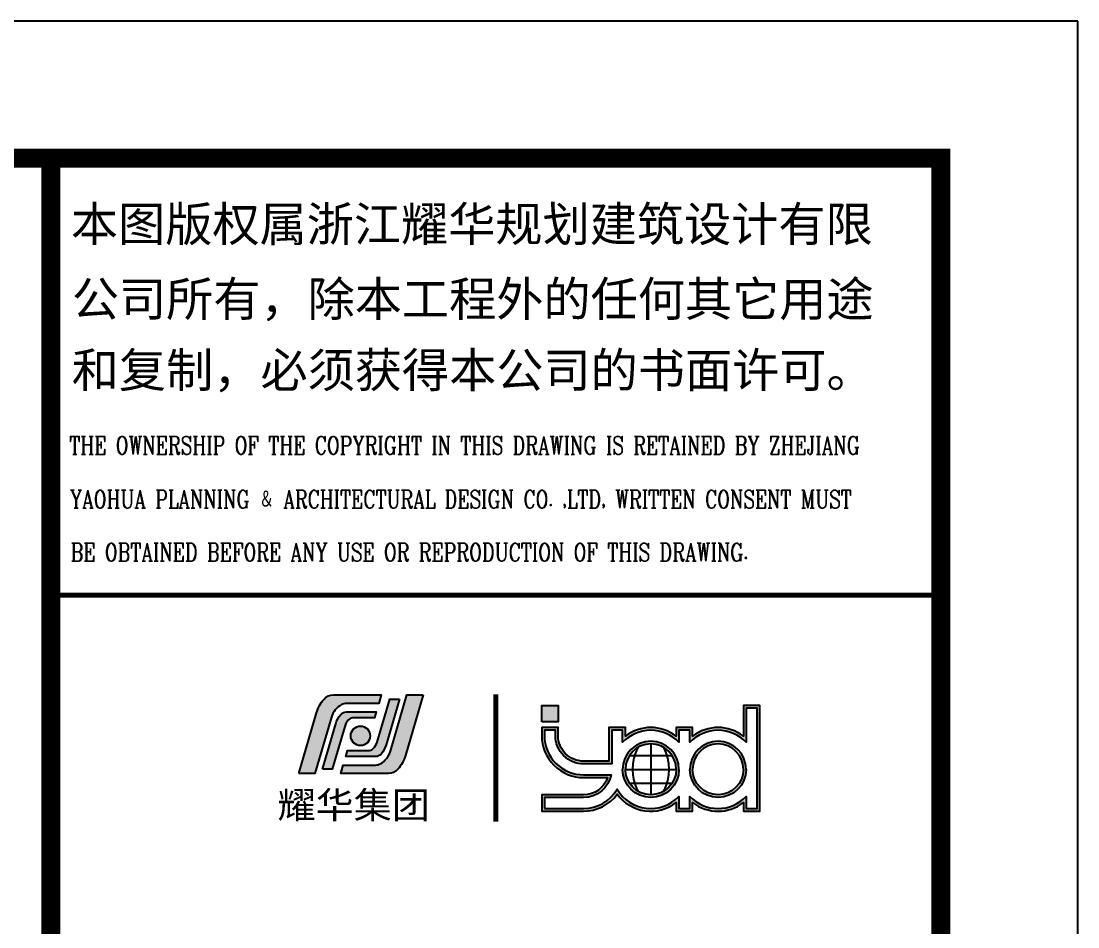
# Model space of a CAD drawing. Header units: millimetres. Extents: x 493081 to 494254, y 3431492 to 3432651.
# Drawn here: x 493550.1 to 493588.68, y 3431870.06 to 3431903.12 of the extents above; entities that cross this region are included whole.
import ezdxf

# ---------------------------------------------------------------- set-up
doc = ezdxf.new("R2010")
doc.units = ezdxf.units.MM
doc.header["$LTSCALE"] = 300
for name, color, linetype in [('3', 53, 'Continuous'), ('WALL', 6, 'Continuous'), ('图框', 137, 'Continuous'), ('家具', 35, 'Continuous')]:
    doc.layers.add(name, color=color, linetype=linetype)
doc.styles.add('-黑体', font='simhei.ttf', dxfattribs={"width": 0.7})
doc.styles.add('iIcon2', font='')
doc.styles.add('MIMI-TKWZ', font='romanc.shx', dxfattribs={"width": 0.75, "oblique": 15, "bigfont": 'bigfont.shx'})
doc.styles.get('iIcon2').set_extended_font_data('SimSun')

# ---------------------------------------------------------------- blocks, each defined once
blk = doc.blocks.new('yhlogo01')
at = {"layer": '家具'}
h = blk.add_hatch(color=5, dxfattribs=at)
h.dxf.hatch_style = 1
h.paths.add_polyline_path([(243496, -10479, 0.217473), (243119, -10652, 0.107556), (242813, -11212), (242091, -13670), (242749, -13670), (243418, -11390, -0.197179), (243830, -10875, -0.127335), (244024, -10824), (245336, -10824), (245437, -10479)])
h = blk.add_hatch(color=5, dxfattribs=at)
h.dxf.hatch_style = 1
h.paths.add_polyline_path([(245735, -13670, 0.217473), (246113, -13497, 0.107556), (246419, -12937), (247141, -10479), (246483, -10479), (245814, -12759, -0.197179), (245402, -13274, -0.127335), (245207, -13325), (243896, -13325), (243794, -13670)])
h = blk.add_hatch(color=5, dxfattribs=at)
h.dxf.hatch_style = 1
h.paths.add_polyline_path([(245431, -12878, 0.109366), (245639, -12499), (246182, -10652), (245784, -10652), (245273, -12392, -0.125307), (245117, -12654, -0.199199), (244905, -12742), (244067, -12742), (243997, -12980), (245206, -12980, 0.215599)])
h = blk.add_hatch(color=5, dxfattribs=at)
h.dxf.hatch_style = 1
h.paths.add_polyline_path([(243801, -11271, 0.109366), (243592, -11650), (243050, -13497), (243448, -13497), (243959, -11757, -0.125307), (244114, -11495, -0.199199), (244327, -11407), (245165, -11407), (245235, -11169), (244026, -11169, 0.215599)])
h = blk.add_hatch(color=1, dxfattribs=at)
h.dxf.hatch_style = 1
h.paths.add_polyline_path([(244991, -12140, 1), (244202, -12140, 1)])
at = {"layer": '家具', "color": 5}
for points in [[(242091, -13670), (242813, -11212, -0.107556), (243119, -10652, -0.217473), (243496, -10479), (245437, -10479), (245336, -10824), (244024, -10824, 0.127335), (243830, -10875, 0.197125), (243418, -11389), (242749, -13670)], [(247141, -10479), (246419, -12937, -0.107556), (246113, -13497, -0.217473), (245735, -13670), (243794, -13670), (243896, -13325), (245207, -13325, 0.127335), (245402, -13274, 0.197125), (245814, -12759), (246483, -10479)], [(246182, -10652), (245639, -12499, -0.109366), (245431, -12878, -0.215599), (245206, -12980), (243997, -12980), (244067, -12742), (244905, -12742, 0.199199), (245117, -12654, 0.125307), (245273, -12392), (245784, -10652)], [(243050, -13497), (243592, -11650, -0.109366), (243801, -11271, -0.215599), (244026, -11169), (245235, -11169), (245165, -11407), (244327, -11407, 0.199199), (244114, -11495, 0.125307), (243959, -11757), (243448, -13497)]]:
    blk.add_lwpolyline(points, format="xyb", close=True, dxfattribs=at)
at = {"layer": '家具', "color": 1}
blk.add_circle((244597, -12140), 394, dxfattribs=at)
blk = doc.blocks.new('sadf f')
at = {"layer": '图框'}
h = blk.add_hatch(color=256, dxfattribs=at)
h.dxf.hatch_style = 1
edge = h.paths.add_edge_path()
edge.add_line((731241.5, 393615.5), (730936.2, 393615.5))
edge.add_line((730936.2, 393615.5), (730936.2, 393495.5))
edge.add_line((730936.2, 393495.5), (731241.5, 393495.5))
edge.add_arc((731241.5, 393801), 305.5, 270, 323.47424)
edge.add_arc((731732.5, 393801), 305.5, 216.52576, 307.38578)
edge.add_line((731917.9, 393558.3), (731917.9, 393495.5))
edge.add_line((731917.9, 393495.5), (732037.9, 393495.5))
edge.add_line((732037.9, 393495.5), (732037.9, 393558.3))
edge.add_arc((732223.4, 393801), 305.5, 232.61422, 307.38578)
edge.add_line((732408.9, 393558.3), (732408.9, 393495.5))
edge.add_line((732408.9, 393495.5), (732528.9, 393495.5))
edge.add_line((732528.9, 393495.5), (732528.9, 394267))
edge.add_line((732528.9, 394267), (732408.9, 394267))
edge.add_line((732408.9, 394267), (732408.9, 394043.7))
edge.add_arc((732223.4, 393801), 305.5, 52.61422, 127.38578)
edge.add_line((732037.9, 394043.7), (732037.9, 394106.5))
edge.add_line((732037.9, 394106.5), (731917.9, 394106.5))
edge.add_line((731917.9, 394106.5), (731917.9, 394043.7))
edge.add_arc((731732.5, 393801), 305.5, 52.61422, 127.38578)
edge.add_line((731547, 394043.7), (731547, 394106.5))
edge.add_line((731547, 394106.5), (731427, 394106.5))
edge.add_line((731427, 394106.5), (731427, 393861))
edge.add_line((731427, 393861), (731241.5, 393861))
edge.add_arc((731241.5, 394046.5), 185.5, 180, 270, ccw=False)
edge.add_line((731056, 394046.5), (731055.9, 394106.5))
edge.add_line((731055.9, 394106.5), (730936.1, 394106.5))
edge.add_line((730936.1, 394106.5), (730936.2, 394046.5))
edge.add_arc((731241.5, 394046.3), 305.3, 179.96433, 270.00495)
edge.add_line((731241.5, 393741), (731417, 393741))
edge.add_arc((731241.5, 393800.9), 185.4, 269.98754, 341.13315, ccw=False)
edge = h.paths.add_edge_path(flags=16)
edge.add_line((730956, 393515.5), (731241.5, 393515.5))
edge.add_arc((731241.6, 393800.9), 285.4, 269.98597, 329.30894)
edge.add_arc((731732.5, 393801), 285.5, 210.69618, 316.03571)
edge.add_line((731937.9, 393602.8), (731937.9, 393515.5))
edge.add_line((731937.9, 393515.5), (732017.9, 393515.5))
edge.add_line((732017.9, 393515.5), (732017.9, 393602.8))
edge.add_arc((732223.4, 393801), 285.5, 223.96429, 316.03571)
edge.add_line((732428.9, 393602.8), (732428.9, 393515.5))
edge.add_line((732428.9, 393515.5), (732508.9, 393515.5))
edge.add_line((732508.9, 393515.5), (732508.9, 394247))
edge.add_line((732508.9, 394247), (732428.9, 394247))
edge.add_line((732428.9, 394247), (732428.9, 393999.2))
edge.add_arc((732223.4, 393801), 285.5, 43.96429, 136.03571)
edge.add_line((732017.9, 393999.2), (732017.9, 394086.5))
edge.add_line((732017.9, 394086.5), (731937.9, 394086.5))
edge.add_line((731937.9, 394086.5), (731937.9, 393999.2))
edge.add_arc((731732.5, 393801), 285.5, 43.96429, 136.03571)
edge.add_line((731527, 393999.2), (731527, 394086.5))
edge.add_line((731527, 394086.5), (731447, 394086.5))
edge.add_line((731447, 394086.5), (731447, 393841))
edge.add_line((731447, 393841), (731241.5, 393841))
edge.add_arc((731241.5, 394046.5), 205.5, 180, 270, ccw=False)
edge.add_line((731036, 394046.5), (731035.9, 394086.5))
edge.add_line((731035.9, 394086.5), (730955.9, 394086.5))
edge.add_line((730955.9, 394086.5), (730956, 394046.5))
edge.add_arc((731241.5, 394046.5), 285.5, 180, 270)
edge.add_line((731241.5, 393761), (731443, 393761))
edge.add_arc((731241.5, 393801), 205.4, 269.98587, 348.78046, ccw=False)
edge.add_line((731241.5, 393595.5), (730956, 393595.5))
edge.add_line((730956, 393595.5), (730956, 393515.5))
h = blk.add_hatch(color=256, dxfattribs=at)
h.dxf.hatch_style = 1
edge = h.paths.add_edge_path(flags=16)
edge.add_arc((731732.5, 393801), 185.5, 0, 180)
edge.add_arc((731732.5, 393801), 185.5, 180, 360)
edge = h.paths.add_edge_path()
edge.add_arc((731732.5, 393801), 205.5, 0, 180)
edge.add_arc((731732.5, 393801), 205.5, 180, 360)
h = blk.add_hatch(color=256, dxfattribs=at)
h.dxf.hatch_style = 1
edge = h.paths.add_edge_path(flags=16)
edge.add_arc((732223.4, 393801), 185.5, 0, 180)
edge.add_arc((732223.4, 393801), 185.5, 180, 360)
edge = h.paths.add_edge_path()
edge.add_arc((732223.4, 393801), 205.5, 0, 180)
edge.add_arc((732223.4, 393801), 205.5, 180, 360)
at = {"layer": '家具'}
h = blk.add_hatch(color=1, dxfattribs=at)
h.dxf.hatch_style = 1
h.paths.add_polyline_path([(730936.2, 394147), (730936.2, 394267), (731056.2, 394267), (731056.2, 394147)])
at = {"layer": '3', "const_width": 35}
blk.add_lwpolyline([(730600.6, 394348.2), (730600.6, 393419.1)], dxfattribs=at)
at = {"layer": '图框'}
for p, q in [((731732.5, 393986.5), (731732.5, 393615.5)), ((731576.5, 393901.4), (731888.4, 393901.4)), ((731547, 393801), (731917.9, 393801)), ((731576.5, 393700.6), (731894.9, 393700.6))]:
    blk.add_line(p, q, dxfattribs=at)
blk.add_lwpolyline([(650750.9, 339863.1), (734850.9, 339863.1), (734850.9, 399263.1), (650750.9, 399263.1)], close=True, dxfattribs=at)
at = {"layer": '图框', "const_width": 140}
for points in [[(653250.9, 398263.1), (733850.9, 398263.1), (733850.9, 340863.1), (653250.9, 340863.1)], [(733850.9, 398263.1), (727350.9, 398263.1), (727350.9, 340863.1), (733850.9, 340863.1)]]:
    blk.add_lwpolyline(points, close=True, dxfattribs=at)
at = {"layer": '图框', "const_width": 35}
blk.add_lwpolyline([(727350.9, 395072.2), (733851.7, 395072.2)], dxfattribs=at)
at = {"layer": '图框'}
for points in [[(731241.5, 393615.5), (730936.2, 393615.5), (730936.2, 393495.5), (731241.5, 393495.5, 0.237654), (731487, 393619.2, 0.418617), (731917.9, 393558.3), (731917.9, 393495.5), (732037.9, 393495.5), (732037.9, 393558.3, 0.338343), (732408.9, 393558.3), (732408.9, 393495.5), (732528.9, 393495.5), (732528.9, 394267), (732408.9, 394267), (732408.9, 394043.7, 0.338343), (732037.9, 394043.7), (732037.9, 394106.5), (731917.9, 394106.5), (731917.9, 394043.7, 0.338343), (731547, 394043.7), (731547, 394106.5), (731427, 394106.5), (731427, 393861), (731241.5, 393861, -0.414214), (731056, 394046.5), (731055.9, 394106.5), (730936.1, 394106.5), (730936.2, 394046.5, 0.414421), (731241.5, 393741), (731417, 393741, -0.320803)], [(730956, 393515.5), (731241.5, 393515.5, 0.264785), (731487, 393655.3, 0.494989), (731937.9, 393602.8), (731937.9, 393515.5), (732017.9, 393515.5), (732017.9, 393602.8, 0.424843), (732428.9, 393602.8), (732428.9, 393515.5), (732508.9, 393515.5), (732508.9, 394247), (732428.9, 394247), (732428.9, 393999.2, 0.424843), (732017.9, 393999.2), (732017.9, 394086.5), (731937.9, 394086.5), (731937.9, 393999.2, 0.424843), (731527, 393999.2), (731527, 394086.5), (731447, 394086.5), (731447, 393841), (731241.5, 393841, -0.414214), (731036, 394046.5), (731035.9, 394086.5), (730955.9, 394086.5), (730956, 394046.5, 0.414214), (731241.5, 393761), (731443, 393761, -0.358025), (731241.5, 393595.5), (730956, 393595.5)]]:
    blk.add_lwpolyline(points, format="xyb", close=True, dxfattribs=at)
for points in [[(731937.9, 393801, 1), (731527, 393801, 1)], [(732428.9, 393801, 1), (732017.9, 393801, 1)], [(731917.9, 393801, 1), (731547, 393801, 1)], [(732408.9, 393801, 1), (732037.9, 393801, 1)], [(731937.9, 393801, -1), (731527, 393801, -1)], [(731917.9, 393801, -1), (731547, 393801, -1)], [(732428.9, 393801, -1), (732017.9, 393801, -1)], [(732408.9, 393801, -1), (732037.9, 393801, -1)]]:
    blk.add_lwpolyline(points, format="xyb", dxfattribs=at)
for centre, radius, start, end in [((731241.5, 393801), 295.5, 0, 0), ((731946.2, 393801), 347.5, 152.70843, 207.29157), ((731518.7, 393801), 347.5, 332.70843, 27.29157)]:
    blk.add_arc(centre, radius, start, end, dxfattribs=at)
at = {"layer": '家具', "color": 1}
blk.add_lwpolyline([(730936.2, 394147), (730936.2, 394267), (731056.2, 394267), (731056.2, 394147)], close=True, dxfattribs=at)
at = {"layer": '家具', "xscale": 0.18, "yscale": 0.18, "zscale": 0.18}
blk.add_blockref('yhlogo01', (685585, 396231.1), dxfattribs=at)
at = {"layer": '3', "style": '-黑体', "width": 1.05}
blk.add_text('耀华集团', height=194.16, dxfattribs=at).set_placement((729007, 393443.4))
at = {"layer": '图框', "style": 'iIcon2'}
for s, p in [('本图版权属浙江耀华规划建筑设计有限', (727497.9, 397655.4)), ('公司所有，除本工程外的任何其它用途', (727504.5, 397108.9)), ('和复制，必须获得本公司的书面许可。', (727504.5, 396589.4))]:
    blk.add_text(s, height=252.5, dxfattribs=at).set_placement(p)
at = {"layer": '图框', "style": 'MIMI-TKWZ', "width": 0.75}
for s, p in [('THE OWNERSHIP OF THE COPYRIGHT IN THIS DRAWING IS RETAINED BY ZHEJIANG ', (727486.4, 396100.3)), ('YAOHUA PLANNING \\M+18195 ARCHITECTURAL DESIGN CO. ,LTD, WRITTEN CONSENT MUST', (727491.2, 395706.8)), (' BE OBTAINED BEFORE ANY USE OR REPRODUCTION OF THIS DRAWING.', (727428.3, 395320))]:
    blk.add_text(s, height=131.792, dxfattribs=at).set_placement(p)

msp = doc.modelspace()

# ---------------------------------------------------------------- block references
at = {"layer": 'WALL', "xscale": 0.004999999888241291, "yscale": 0.004999999888241291, "zscale": 0.005}
msp.add_blockref('sadf f', (489914.428, 3429906.803), dxfattribs=at)

doc.saveas('drawing.dxf')
